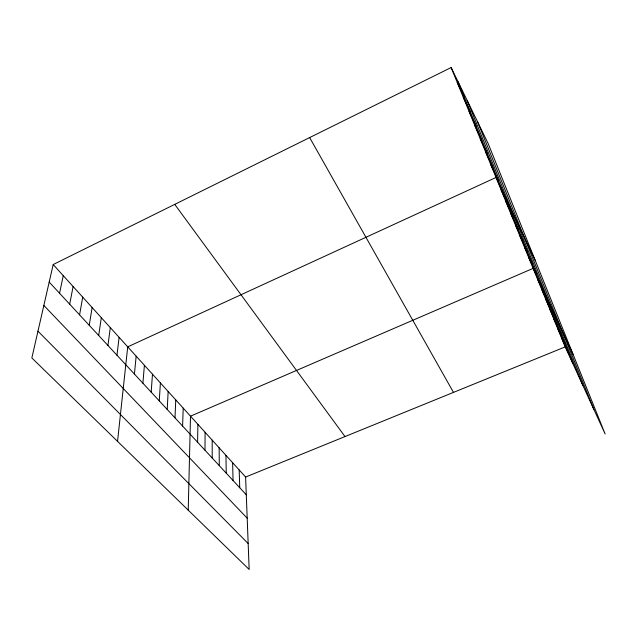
<?xml version="1.0" encoding="UTF-8"?>
<svg xmlns="http://www.w3.org/2000/svg" width="637" height="637" viewBox="0 0 637 637"><rect width="100%" height="100%" fill="white"/><g stroke="black" fill="none" stroke-linecap="round" stroke-linejoin="round"><path stroke-width="0.96" d="M204.979 450.216L205.098 432.3M197.597 442.253L197.876 424.322M188.226 510.149L190.503 416.176L533.137 268.368L573.117 354.49M182.604 426.065L183.201 408.118M174.992 417.848L175.756 399.893M167.213 409.456L168.152 391.5M159.274 400.888L160.397 382.933M151.176 392.145L152.482 374.19M142.895 383.203L144.4 365.272M134.439 374.078L136.151 356.155M117.542 441.353L127.719 346.847L496.024 177.476L535.223 260.39M116.961 355.215L119.111 337.339M107.924 345.469L110.312 327.617M98.695 335.5L101.315 317.688M89.244 325.3L92.126 307.536M79.577 314.869L82.722 297.153M69.688 304.191L73.104 286.531M59.559 293.267L63.262 275.662M53.197 264.538L31.85 357.954L249.163 569.462L245.611 477.041L53.197 264.538L451.139 67.538L488.157 143.54L605.15 434.02L565.194 346.894L451.139 67.538M245.611 477.041L565.194 346.894M37.965 331.176L248.167 543.52M43.849 305.434L247.196 518.176M49.192 282.072L246.296 494.806M174.737 204.373L344.999 436.568M309.654 137.584L453.48 392.392M457.262 82.523L464.198 96.832M463.218 97.127L470.233 111.65M469.031 111.364L476.11 126.094M474.7 125.242L481.843 140.156M480.226 138.778L487.432 153.875M485.625 151.996L492.879 167.244M490.888 164.887L498.19 180.287M501.048 189.77L508.43 205.433M505.953 201.778L513.366 217.559M510.739 213.514L518.192 229.4M515.421 224.98L522.905 240.961M519.999 236.192L527.508 252.26M524.474 247.156L532.006 263.312M528.853 257.874L536.402 274.101M537.453 278.942L545.033 295.297M541.681 289.286L549.269 305.696M545.805 299.406L553.41 315.864M549.85 309.311L557.463 325.81M553.808 319.002L561.428 335.54M557.686 328.493L565.306 345.063M561.484 337.785L569.104 354.387M467.2 100.503L582.887 385.465M457.995 81.608L572.822 363.512M477.424 121.492L593.859 409.4M239.178 469.939L239.743 487.735M232.624 462.701L233.062 480.521M225.944 455.32L226.246 473.172M219.136 447.795L219.303 465.671M212.185 440.127L212.209 458.019"/></g></svg>
